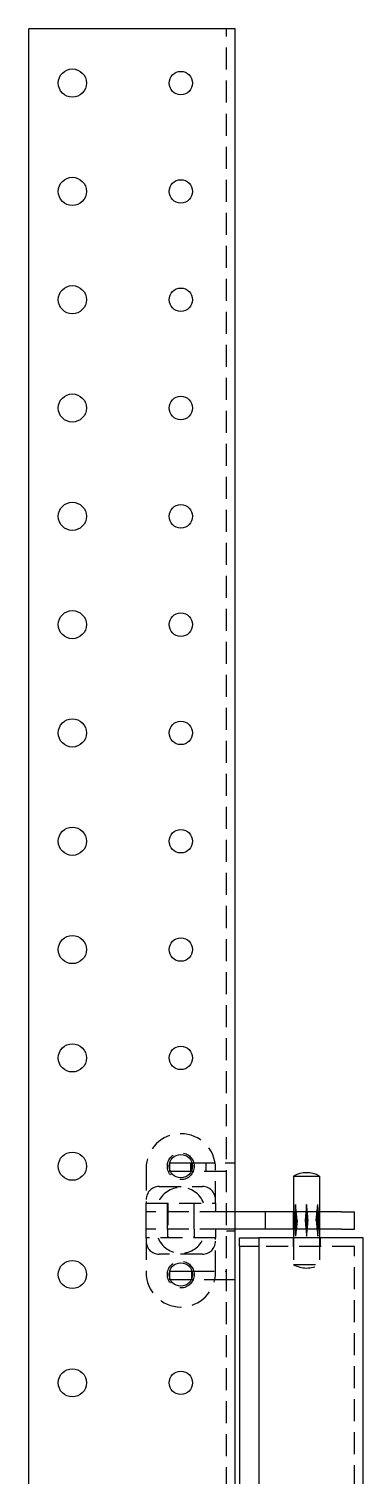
# Model space of a CAD drawing. Header units: millimetres. Extents: x -116965 to 323937, y 291661 to 566926.
# Drawn here: x -13580.2 to -13532, y 326482.1 to 326690.7 of the extents above; entities that cross this region are included whole.
import ezdxf

# ---------------------------------------------------------------- set-up
doc = ezdxf.new("R2010")
doc.units = ezdxf.units.MM
doc.linetypes.add('HIDDEN2', pattern=[4.7625, 3.175, -1.5875])
doc.layers.add('ALPHA', color=255, linetype='Continuous')
doc.layers.add('Pointille_Court', color=40, linetype='HIDDEN2', lineweight=25)

msp = doc.modelspace()

# ---------------------------------------------------------------- linework, layer by layer
at = {"layer": 'ALPHA'}
for p, q in [((-13580.152225, 326065.706516), (-13580.152225, 326690.706516)), ((-13550.464725, 326690.706516), (-13580.152225, 326690.706516)), ((-13550.464725, 326065.706516), (-13550.464725, 326690.706516)), ((-13559.839725, 326526.006639), (-13559.839725, 326527.112766)), ((-13559.839725, 326527.112766), (-13556.656136, 326527.112766)), ((-13556.781463, 326525.862766), (-13559.772987, 326525.862766)), ((-13542.027225, 326525.206516), (-13542.027225, 326520.081516)), ((-13542.027225, 326525.206516), (-13538.277225, 326525.206516)), ((-13538.277225, 326525.206516), (-13538.277225, 326520.081516)), ((-13546.089725, 326520.081516), (-13550.464725, 326520.081516)), ((-13546.089725, 326517.581516), (-13546.089725, 326520.081516)), ((-13535.152225, 326520.081516), (-13546.089725, 326520.081516)), ((-13535.152225, 326520.081516), (-13533.277225, 326520.081516)), ((-13533.277225, 326517.581516), (-13533.277225, 326520.081516)), ((-13546.089725, 326517.581516), (-13550.464725, 326517.581516)), ((-13535.152225, 326517.581516), (-13546.089725, 326517.581516)), ((-13542.027225, 326517.581516), (-13542.027225, 326516.331516)), ((-13538.277225, 326517.581516), (-13538.277225, 326516.331516)), ((-13535.152225, 326517.581516), (-13533.277225, 326517.581516)), ((-13549.839725, 326515.081516), (-13549.839725, 326516.331516)), ((-13549.839725, 326516.331516), (-13547.027225, 326516.331516)), ((-13549.839725, 326515.081516), (-13549.839725, 326459.144016)), ((-13547.027225, 326515.081516), (-13549.839725, 326515.081516)), ((-13532.027225, 326516.331516), (-13547.027225, 326516.331516)), ((-13547.027225, 326516.331516), (-13547.027225, 326145.706516)), ((-13532.027225, 326145.706516), (-13532.027225, 326516.331516)), ((-13559.839725, 326510.381639), (-13559.839725, 326511.487766)), ((-13559.839725, 326511.487766), (-13556.656136, 326511.487766)), ((-13556.781463, 326510.237766), (-13559.772987, 326510.237766))]:
    msp.add_line(p, q, dxfattribs=at)
for centre, radius in [((-13573.902225, 326682.894016), 2.03125), ((-13558.277225, 326682.894016), 1.6875), ((-13573.902225, 326667.269016), 2.03125), ((-13558.277225, 326667.269016), 1.6875), ((-13573.902225, 326651.644016), 2.03125), ((-13558.277225, 326651.644016), 1.6875), ((-13573.902225, 326636.019016), 2.03125), ((-13558.277225, 326636.019016), 1.6875), ((-13573.902225, 326620.394016), 2.03125), ((-13558.277225, 326620.394016), 1.6875), ((-13573.902225, 326604.769016), 2.03125), ((-13558.277225, 326604.769016), 1.6875), ((-13573.902225, 326589.144016), 2.03125), ((-13558.277225, 326589.144016), 1.6875), ((-13573.902225, 326573.519016), 2.03125), ((-13558.277225, 326573.519016), 1.6875), ((-13573.902225, 326557.894016), 2.03125), ((-13558.277225, 326557.894016), 1.6875), ((-13573.902225, 326542.269016), 2.03125), ((-13558.277225, 326542.269016), 1.6875), ((-13573.902225, 326526.644016), 2.03125), ((-13558.277225, 326526.644016), 1.6875), ((-13573.902225, 326511.019016), 2.03125), ((-13558.277225, 326511.019016), 1.6875), ((-13573.902225, 326495.394016), 2.03125), ((-13558.277225, 326495.394016), 1.6875)]:
    msp.add_circle(centre, radius, dxfattribs=at)
msp.add_arc((-13540.152225, 326521.940891), 3.765625, 60.13716564, 119.86283436, dxfattribs=at)
for centre, major_axis, ratio, start_param, end_param in [((-13540.152225, 326507.466617), (0.156184, -23.959601), 0.0779847629, 4.1053954977, 4.1573938823), ((-13540.152225, 326507.466617), (-1.697718, 23.959537), 0.0332164699, 0.9619575598, 1.0139559445), ((-13540.152225, 326507.466617), (1.697718, 23.959537), 0.0332164699, 5.2692293627, 5.3212277474), ((-13540.152225, 326507.466617), (-0.156184, -23.959601), 0.0779847629, 2.1257914248, 2.1777898095), ((-13540.152225, 326530.196416), (0.156184, 23.959601), 0.0779847629, 2.1257914248, 2.1777898095), ((-13540.152225, 326530.196416), (-1.697718, -23.959537), 0.0332164699, 5.2692293627, 5.3212277474), ((-13540.152225, 326530.196416), (1.697718, -23.959537), 0.0332164699, 0.9619575598, 1.0139559445), ((-13540.152225, 326530.196416), (-0.156184, 23.959601), 0.0779847629, 4.1053954977, 4.1573938823)]:
    msp.add_ellipse(centre, major_axis=major_axis, ratio=ratio, start_param=start_param, end_param=end_param, dxfattribs=at)
at = {"layer": 'Pointille_Court'}
for p, q in [((-13551.714725, 326065.706516), (-13551.714725, 326690.706516)), ((-13563.277225, 326526.331516), (-13563.277225, 326521.331516)), ((-13559.839725, 326525.862766), (-13559.839725, 326526.006639)), ((-13559.772987, 326525.862766), (-13559.839725, 326525.862766)), ((-13556.870975, 326527.112766), (-13556.870975, 326525.862766)), ((-13551.714725, 326525.862766), (-13556.781463, 326525.862766)), ((-13556.714725, 326527.112766), (-13556.714725, 326525.862766)), ((-13556.656136, 326527.112766), (-13551.714725, 326527.112766)), ((-13554.683475, 326527.112766), (-13554.683475, 326525.862766)), ((-13553.277225, 326521.331516), (-13553.277225, 326526.331516)), ((-13551.714725, 326527.112766), (-13550.464725, 326527.112766)), ((-13561.402225, 326523.706516), (-13555.152225, 326523.706516)), ((-13563.277225, 326521.331516), (-13553.277225, 326521.331516)), ((-13563.277225, 326520.081516), (-13563.277225, 326521.331516)), ((-13560.214725, 326520.081516), (-13560.214725, 326521.331516)), ((-13560.152225, 326521.331516), (-13560.152225, 326516.331516)), ((-13556.402225, 326521.331516), (-13556.402225, 326516.331516)), ((-13556.339725, 326520.081516), (-13556.339725, 326521.331516)), ((-13553.277225, 326521.331516), (-13553.277225, 326520.081516)), ((-13563.277225, 326517.581516), (-13563.277225, 326520.081516)), ((-13552.339725, 326520.081516), (-13563.277225, 326520.081516)), ((-13560.214725, 326517.581516), (-13560.214725, 326520.081516)), ((-13556.339725, 326517.581516), (-13556.339725, 326520.081516)), ((-13550.464725, 326520.081516), (-13552.339725, 326520.081516)), ((-13542.027225, 326520.081516), (-13542.027225, 326517.581516)), ((-13542.027225, 326517.581516), (-13542.027225, 326520.081516)), ((-13541.503538, 326518.831516), (-13541.776023, 326521.123183)), ((-13540.152225, 326518.831516), (-13540.152225, 326521.123183)), ((-13538.800912, 326518.831516), (-13538.528427, 326521.123183)), ((-13538.277225, 326520.081516), (-13538.277225, 326517.581516)), ((-13538.277225, 326517.581516), (-13538.277225, 326520.081516)), ((-13552.339725, 326517.581516), (-13563.277225, 326517.581516)), ((-13563.277225, 326516.331516), (-13563.277225, 326517.581516)), ((-13560.214725, 326517.581516), (-13560.214725, 326516.331516)), ((-13556.339725, 326517.581516), (-13556.339725, 326516.331516)), ((-13553.277225, 326517.581516), (-13553.277225, 326516.331516)), ((-13550.464725, 326517.581516), (-13552.339725, 326517.581516)), ((-13550.464725, 326517.269016), (-13551.714725, 326517.269016)), ((-13541.503538, 326518.831516), (-13541.872308, 326518.873037)), ((-13541.872308, 326518.789996), (-13541.503538, 326518.831516)), ((-13541.870836, 326518.831516), (-13541.660761, 326518.831516)), ((-13541.503538, 326518.831516), (-13541.869352, 326518.87315)), ((-13541.503538, 326518.831516), (-13541.869352, 326518.789882)), ((-13541.503538, 326518.831516), (-13541.776023, 326516.539849)), ((-13541.662957, 326518.87315), (-13541.503538, 326518.831516)), ((-13541.662957, 326518.789882), (-13541.503538, 326518.831516)), ((-13541.503538, 326518.831516), (-13541.660761, 326518.831516)), ((-13541.658568, 326518.873037), (-13541.503538, 326518.831516)), ((-13541.503538, 326518.831516), (-13541.658568, 326518.789996)), ((-13540.365965, 326518.873037), (-13540.152225, 326518.831516)), ((-13540.152225, 326518.831516), (-13540.365965, 326518.789996)), ((-13540.152225, 326518.831516), (-13540.3623, 326518.831516)), ((-13540.35862, 326518.87315), (-13540.152225, 326518.831516)), ((-13540.35862, 326518.789882), (-13540.152225, 326518.831516)), ((-13540.152225, 326518.831516), (-13539.94583, 326518.87315)), ((-13540.152225, 326518.831516), (-13539.938485, 326518.873037)), ((-13540.152225, 326518.831516), (-13540.152225, 326516.539849)), ((-13539.94215, 326518.831516), (-13540.152225, 326518.831516)), ((-13539.938485, 326518.789996), (-13540.152225, 326518.831516)), ((-13540.152225, 326518.831516), (-13539.94583, 326518.789882)), ((-13538.800912, 326518.831516), (-13538.641492, 326518.87315)), ((-13538.435098, 326518.87315), (-13538.800912, 326518.831516)), ((-13538.432142, 326518.873037), (-13538.800912, 326518.831516)), ((-13538.800912, 326518.831516), (-13538.645882, 326518.873037)), ((-13538.800912, 326518.831516), (-13538.528427, 326516.539849)), ((-13538.643689, 326518.831516), (-13538.800912, 326518.831516)), ((-13538.435098, 326518.789882), (-13538.800912, 326518.831516)), ((-13538.800912, 326518.831516), (-13538.432142, 326518.789996)), ((-13538.645882, 326518.789996), (-13538.800912, 326518.831516)), ((-13538.800912, 326518.831516), (-13538.641492, 326518.789882)), ((-13538.643689, 326518.831516), (-13538.433614, 326518.831516)), ((-13563.277225, 326516.331516), (-13563.277225, 326511.331516)), ((-13553.277225, 326516.331516), (-13563.277225, 326516.331516)), ((-13553.277225, 326511.331516), (-13553.277225, 326516.331516)), ((-13533.277225, 326515.081516), (-13547.027225, 326515.081516)), ((-13542.089725, 326516.331516), (-13542.089725, 326515.081516)), ((-13542.027225, 326516.331516), (-13542.027225, 326512.456516)), ((-13538.277225, 326516.331516), (-13538.277225, 326512.456516)), ((-13538.214725, 326516.331516), (-13538.214725, 326515.081516)), ((-13533.277225, 326146.956516), (-13533.277225, 326515.081516)), ((-13555.152225, 326513.956516), (-13561.402225, 326513.956516)), ((-13556.714725, 326511.487766), (-13556.714725, 326510.237766)), ((-13556.656136, 326511.487766), (-13551.714725, 326511.487766)), ((-13542.027225, 326512.456516), (-13538.277225, 326512.456516)), ((-13559.839725, 326510.237766), (-13559.839725, 326510.381639)), ((-13559.772987, 326510.237766), (-13559.839725, 326510.237766)), ((-13551.714725, 326510.237766), (-13556.781463, 326510.237766)), ((-13550.464725, 326510.237766), (-13551.714725, 326510.237766))]:
    msp.add_line(p, q, dxfattribs=at)
for centre in [(-13558.277225, 326526.644016), (-13558.277225, 326511.019016)]:
    msp.add_circle(centre, 1.9375, dxfattribs=at)
for centre, radius, start, end in [((-13558.277225, 326526.331516), 5, 0, 180), ((-13561.402225, 326521.831516), 1.875, 90, 180), ((-13558.277225, 326520.063938), 3.517578, 21.12202138, 158.87797862), ((-13555.152225, 326521.831516), 1.875, 0, 90), ((-13561.402225, 326515.831516), 1.875, 180, 270), ((-13558.277225, 326517.599094), 3.517578, 201.12202138, 338.87797862), ((-13555.152225, 326515.831516), 1.875, 270, 0), ((-13558.277225, 326511.331516), 5, 180, 0), ((-13540.152225, 326515.722141), 3.765625, 240.13716564, 299.86283436)]:
    msp.add_arc(centre, radius, start, end, dxfattribs=at)
for centre, major_axis, ratio, start_param, end_param in [((-13540.152225, 326507.466617), (0.156184, -23.959601), 0.0779847629, 4.1573938823, 4.2156962226), ((-13540.152225, 326507.466617), (-1.697718, 23.959537), 0.0332164699, 1.0139559445, 1.0722582847), ((-13540.152225, 326507.466617), (1.543658, 23.959506), 0.0444209743, 0.9671731361, 1.077473861), ((-13540.152225, 326507.466617), (-1.543658, 23.959506), 0.0444209743, 5.2057114462, 5.3160121711), ((-13540.152225, 326507.466617), (1.697718, 23.959537), 0.0332164699, 5.2109270225, 5.2692293627), ((-13540.152225, 326507.466617), (-0.156184, -23.959601), 0.0779847629, 2.0674890846, 2.1257914248), ((-13540.152225, 326518.617284), (-1.874939, 0.223975), 0.0676868882, 5.8779727804, 5.8819151496), ((-13540.152225, 326530.196416), (0.156184, 23.959601), 0.0779847629, 2.0635467155, 2.0655141579), ((-13540.152225, 326507.466617), (0.156184, -23.959601), 0.0779847629, 4.2176711493, 4.2196385917), ((-13540.152225, 326519.045749), (1.874939, 0.223975), 0.0676868882, 3.5428628112, 3.5468051803), ((-13540.152225, 326530.196416), (0.156184, 23.959601), 0.0779847629, 2.0674890846, 2.1257914248), ((-13540.152225, 326530.196416), (-1.697718, -23.959537), 0.0332164699, 5.2109270225, 5.2692293627), ((-13540.152225, 326518.617284), (-1.874939, 0.223975), 0.0676868882, 5.6534289616, 5.6573713307), ((-13540.152225, 326519.045749), (1.874939, 0.223975), 0.0676868882, 3.7674066301, 3.7713489992), ((-13540.152225, 326530.196416), (-1.697718, -23.959537), 0.0332164699, 5.2069846534, 5.2089520958), ((-13540.152225, 326507.466617), (-1.697718, 23.959537), 0.0332164699, 1.0742332114, 1.0762006538), ((-13540.152225, 326518.617284), (-1.875, 0), 0.1372965938, 4.8226897053, 4.8266320744), ((-13540.152225, 326530.196416), (1.543658, -23.959506), 0.0444209743, 5.2017690771, 5.2037365195), ((-13540.152225, 326507.466617), (1.543658, 23.959506), 0.0444209743, 1.0794487877, 1.0814162301), ((-13540.152225, 326519.045749), (1.875, 0), 0.1372965938, 4.5981458864, 4.6020882555), ((-13540.152225, 326530.196416), (1.543658, -23.959506), 0.0444209743, 5.2057114462, 5.3160121711), ((-13540.152225, 326530.196416), (-1.543658, -23.959506), 0.0444209743, 0.9671731361, 1.077473861), ((-13540.152225, 326518.617284), (-1.875, 0), 0.1372965938, 4.5981458864, 4.6020882555), ((-13540.152225, 326519.045749), (1.875, 0), 0.1372965938, 4.8226897053, 4.8266320744), ((-13540.152225, 326530.196416), (-1.543658, -23.959506), 0.0444209743, 1.0794487877, 1.0814162301), ((-13540.152225, 326507.466617), (-1.543658, 23.959506), 0.0444209743, 5.2017690771, 5.2037365195), ((-13540.152225, 326518.617284), (-1.874939, -0.223975), 0.0676868882, 3.7674066301, 3.7713489992), ((-13540.152225, 326530.196416), (1.697718, -23.959537), 0.0332164699, 1.0742332114, 1.0762006538), ((-13540.152225, 326507.466617), (1.697718, 23.959537), 0.0332164699, 5.2069846534, 5.2089520958), ((-13540.152225, 326519.045749), (1.874939, -0.223975), 0.0676868882, 5.6534289616, 5.6573713307), ((-13540.152225, 326530.196416), (1.697718, -23.959537), 0.0332164699, 1.0139559445, 1.0722582847), ((-13540.152225, 326530.196416), (-0.156184, 23.959601), 0.0779847629, 4.1573938823, 4.2156962226), ((-13540.152225, 326518.617284), (-1.874939, -0.223975), 0.0676868882, 3.5428628112, 3.5468051803), ((-13540.152225, 326519.045749), (1.874939, -0.223975), 0.0676868882, 5.8779727804, 5.8819151496), ((-13540.152225, 326530.196416), (-0.156184, 23.959601), 0.0779847629, 4.2176711493, 4.2196385917), ((-13540.152225, 326507.466617), (-0.156184, -23.959601), 0.0779847629, 2.0635467155, 2.0655141579)]:
    msp.add_ellipse(centre, major_axis=major_axis, ratio=ratio, start_param=start_param, end_param=end_param, dxfattribs=at)

doc.saveas('drawing.dxf')
